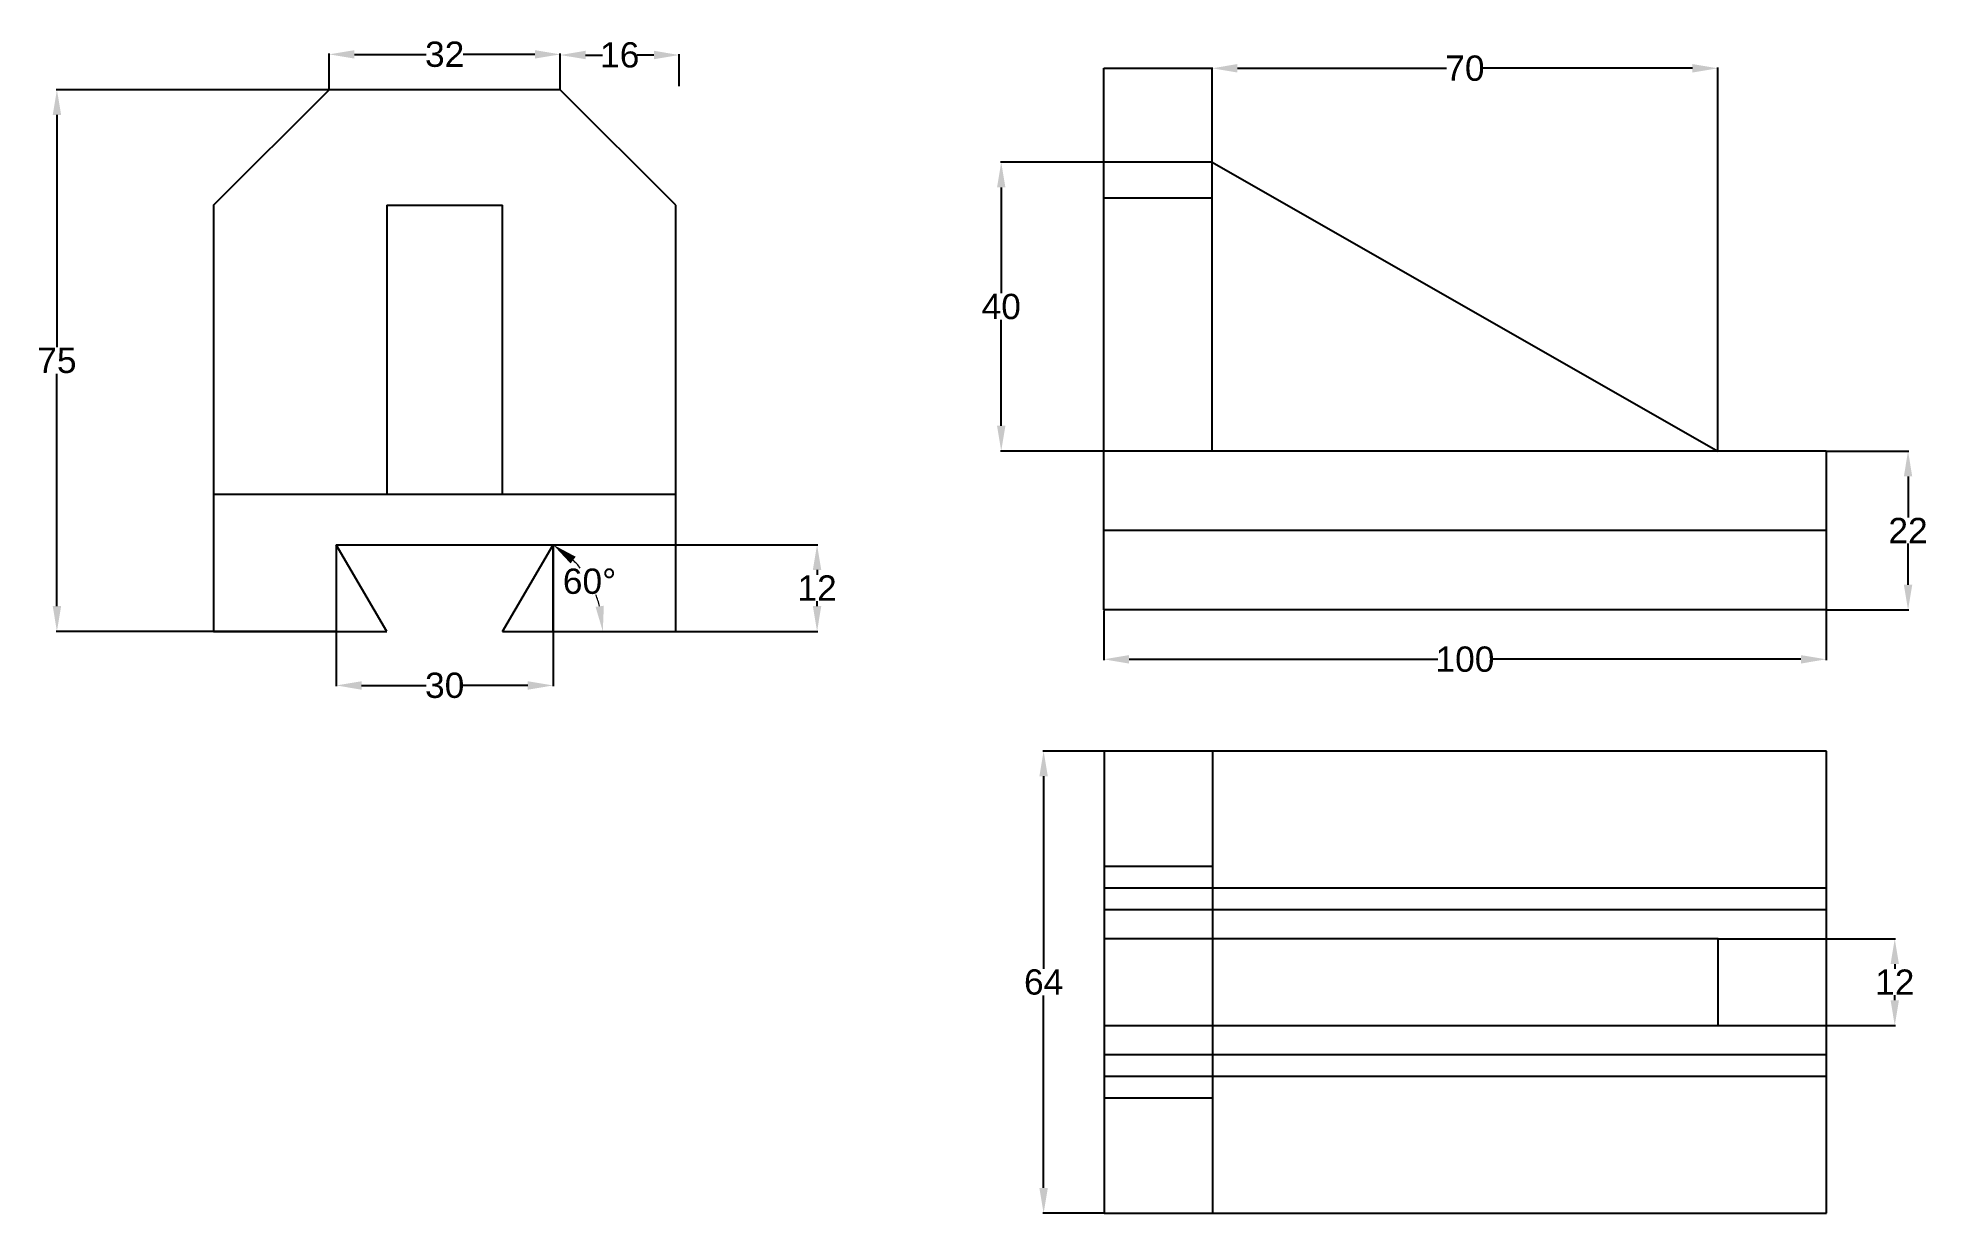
# Model space of a CAD drawing. Header units: inches. Extents: x 26 to 288, y 95 to 258.
import ezdxf

# ---------------------------------------------------------------- set-up
doc = ezdxf.new("R2010")
doc.units = ezdxf.units.IN
doc.header["$MEASUREMENT"] = 0
doc.linetypes.add('CENTER', pattern=[2, 1.25, -0.25, 0.25, -0.25])
doc.layers.get('Defpoints').update_dxf_attribs({"linetype": 'CENTER'})
doc.layers.add('AM_5', color=3, linetype='CENTER', lineweight=15)
doc.layers.add('Layer1', color=7, linetype='CENTER')
doc.styles.get("Standard").update_dxf_attribs({"font": 'arial.ttf'})
doc.dimstyles.new('AM_ANSI', dxfattribs={"dimtxt": 3.5, "dimasz": 3.5, "dimexe": 0.1, "dimexo": 0.05, "dimgap": 0.06, "dimtad": 0, "dimtih": 1, "dimtoh": 1, "dimdec": 0, "dimzin": 7, "dimdsep": 46, "dimtxsty": 'Standard', "dimcen": 0, "dimclrd": 256, "dimclre": 256, "dimclrt": 2, "dimadec": 0, "dimazin": 2, "dimtp": 0.1, "dimtm": 0.1, "dimtfac": 0.71, "dimtdec": 0, "dimtofl": 0, "dimtmove": 0, "dimatfit": 3, "dimfxl": 1, "dimtolj": 1, "dimtzin": 7, "dimlwd": -1, "dimlwe": -1, "dimarcsym": 1})
doc.dimstyles.new('AM_ANSI$2', dxfattribs={"dimtxt": 3.5, "dimasz": 3.5, "dimexe": 0.1, "dimexo": 0.05, "dimgap": 0.06, "dimtad": 0, "dimtih": 1, "dimtoh": 1, "dimdec": 0, "dimzin": 7, "dimdsep": 46, "dimtxsty": 'Standard', "dimcen": 0, "dimclrd": 256, "dimclre": 256, "dimclrt": 2, "dimadec": 0, "dimazin": 2, "dimtp": 0.1, "dimtm": 0.1, "dimtfac": 0.71, "dimtdec": 0, "dimtofl": 0, "dimtmove": 0, "dimatfit": 3, "dimfxl": 1, "dimtolj": 1, "dimtzin": 7, "dimlwd": -1, "dimlwe": -1, "dimarcsym": 1})

# ---------------------------------------------------------------- blocks, each defined once
blk = doc.blocks.new('*D5')
at = {"linetype": 'ByBlock', "transparency": 16777216}
for p, q in [((67.41, 187.59), (67.41, 168.05)), ((97.41, 187.59), (97.41, 168.05)), ((70.91, 168.15), (79.85, 168.15)), ((93.91, 168.15), (84.97, 168.15))]:
    blk.add_line(p, q, dxfattribs=at)
at = {"transparency": 16777216}
for points in [[(70.91, 168.73), (70.91, 167.56), (67.41, 168.15)], [(93.91, 168.73), (93.91, 167.56), (97.41, 168.15)]]:
    blk.add_solid(points, dxfattribs=at)
at = {"layer": 'Defpoints', "color": 0, "transparency": 16777216}
for p in [(67.41, 187.64), (97.41, 187.64), (97.41, 168.15)]:
    blk.add_point(p, dxfattribs=at)
at = {"color": 2, "transparency": 16777216, "insert": (82.41, 168.15), "char_height": 3.5, "attachment_point": 5}
blk.add_mtext('\\A1;30', dxfattribs=at)
blk = doc.blocks.new('*D6')
at = {"linetype": 'ByBlock', "transparency": 16777216}
for p, q in [((66.41, 250.69), (66.41, 255.63)), ((69.91, 255.53), (79.86, 255.53)), ((94.91, 255.53), (84.96, 255.53)), ((98.41, 250.69), (98.41, 255.63))]:
    blk.add_line(p, q, dxfattribs=at)
at = {"transparency": 16777216}
for points in [[(69.91, 256.11), (69.91, 254.95), (66.41, 255.53)], [(94.91, 256.11), (94.91, 254.95), (98.41, 255.53)]]:
    blk.add_solid(points, dxfattribs=at)
at = {"layer": 'Defpoints', "color": 0, "transparency": 16777216}
for p in [(98.41, 255.53), (66.41, 250.64), (98.41, 250.64)]:
    blk.add_point(p, dxfattribs=at)
at = {"color": 2, "transparency": 16777216, "insert": (82.41, 255.53), "char_height": 3.5, "attachment_point": 5}
blk.add_mtext('\\A1;32', dxfattribs=at)
blk = doc.blocks.new('*D7')
at = {"layer": 'Defpoints', "color": 0, "transparency": 16777216}
for p in [(258.71, 133.07), (258.71, 121.07), (283.14, 121.07)]:
    blk.add_point(p, dxfattribs=at)
at = {"layer": 'Layer1', "linetype": 'ByBlock', "transparency": 16777216}
for p, q in [((258.76, 133.07), (283.24, 133.07)), ((283.14, 129.57), (283.14, 128.89)), ((283.14, 124.57), (283.14, 125.26)), ((258.76, 121.07), (283.24, 121.07))]:
    blk.add_line(p, q, dxfattribs=at)
at = {"layer": 'Layer1', "transparency": 16777216}
for points in [[(282.56, 129.57), (283.72, 129.57), (283.14, 133.07)], [(282.56, 124.57), (283.72, 124.57), (283.14, 121.07)]]:
    blk.add_solid(points, dxfattribs=at)
at = {"layer": 'Layer1', "color": 2, "transparency": 16777216, "insert": (283.14, 127.07), "char_height": 3.5, "attachment_point": 5}
blk.add_mtext('\\A1;12', dxfattribs=at)
blk = doc.blocks.new('*D8')
at = {"layer": 'Defpoints', "color": 0, "transparency": 16777216}
for p in [(173.71, 159.07), (165.32, 95.07), (173.71, 95.07)]:
    blk.add_point(p, dxfattribs=at)
at = {"layer": 'Layer1', "linetype": 'ByBlock', "transparency": 16777216}
for p, q in [((173.66, 159.07), (165.22, 159.07)), ((165.32, 155.57), (165.32, 128.92)), ((165.32, 98.57), (165.32, 125.23)), ((173.66, 95.07), (165.22, 95.07))]:
    blk.add_line(p, q, dxfattribs=at)
at = {"layer": 'Layer1', "transparency": 16777216}
for points in [[(164.73, 155.57), (165.9, 155.57), (165.32, 159.07)], [(164.73, 98.57), (165.9, 98.57), (165.32, 95.07)]]:
    blk.add_solid(points, dxfattribs=at)
at = {"layer": 'Layer1', "color": 2, "transparency": 16777216, "insert": (165.32, 127.07), "char_height": 3.5, "attachment_point": 5}
blk.add_mtext('\\A1;64', dxfattribs=at)
blk = doc.blocks.new('*D9')
at = {"layer": 'Defpoints', "color": 0, "transparency": 16777216}
for p in [(188.64, 253.6), (258.64, 253.6), (258.64, 253.6)]:
    blk.add_point(p, dxfattribs=at)
at = {"layer": 'Layer1', "linetype": 'ByBlock', "transparency": 16777216}
for p, q in [((188.64, 253.65), (188.64, 253.7)), ((258.64, 253.65), (258.64, 253.7)), ((192.14, 253.6), (221.09, 253.6)), ((255.14, 253.6), (226.18, 253.6))]:
    blk.add_line(p, q, dxfattribs=at)
at = {"layer": 'Layer1', "transparency": 16777216}
for points in [[(192.14, 254.19), (192.14, 253.02), (188.64, 253.6)], [(255.14, 254.19), (255.14, 253.02), (258.64, 253.6)]]:
    blk.add_solid(points, dxfattribs=at)
at = {"layer": 'Layer1', "color": 2, "transparency": 16777216, "insert": (223.64, 253.6), "char_height": 3.5, "attachment_point": 5}
blk.add_mtext('\\A1;70', dxfattribs=at)
blk = doc.blocks.new('*D10')
at = {"layer": 'Defpoints', "color": 0, "transparency": 16777216}
for p in [(173.64, 240.6), (159.45, 200.6), (173.64, 200.6)]:
    blk.add_point(p, dxfattribs=at)
at = {"layer": 'Layer1', "linetype": 'ByBlock', "transparency": 16777216}
for p, q in [((173.59, 240.6), (159.35, 240.6)), ((159.45, 237.1), (159.45, 222.45)), ((159.45, 204.1), (159.45, 218.76)), ((173.59, 200.6), (159.35, 200.6))]:
    blk.add_line(p, q, dxfattribs=at)
at = {"layer": 'Layer1', "transparency": 16777216}
for points in [[(158.87, 237.1), (160.03, 237.1), (159.45, 240.6)], [(158.87, 204.1), (160.03, 204.1), (159.45, 200.6)]]:
    blk.add_solid(points, dxfattribs=at)
at = {"layer": 'Layer1', "color": 2, "transparency": 16777216, "insert": (159.45, 220.6), "char_height": 3.5, "attachment_point": 5}
blk.add_mtext('\\A1;40', dxfattribs=at)
blk = doc.blocks.new('*D11')
at = {"layer": 'Defpoints', "color": 0, "transparency": 16777216}
for p in [(273.64, 200.6), (273.64, 178.6), (284.98, 178.6)]:
    blk.add_point(p, dxfattribs=at)
at = {"layer": 'Layer1', "linetype": 'ByBlock', "transparency": 16777216}
for p, q in [((273.69, 200.6), (285.08, 200.6)), ((284.98, 197.1), (284.98, 191.42)), ((284.98, 182.1), (284.98, 187.79)), ((273.69, 178.6), (285.08, 178.6))]:
    blk.add_line(p, q, dxfattribs=at)
at = {"layer": 'Layer1', "transparency": 16777216}
for points in [[(284.4, 197.1), (285.56, 197.1), (284.98, 200.6)], [(284.4, 182.1), (285.56, 182.1), (284.98, 178.6)]]:
    blk.add_solid(points, dxfattribs=at)
at = {"layer": 'Layer1', "color": 2, "transparency": 16777216, "insert": (284.98, 189.6), "char_height": 3.5, "attachment_point": 5}
blk.add_mtext('\\A1;22', dxfattribs=at)
blk = doc.blocks.new('*D12')
at = {"layer": 'Defpoints', "color": 0, "transparency": 16777216}
for p in [(66.41, 250.64), (28.73, 175.64), (67.41, 175.64)]:
    blk.add_point(p, dxfattribs=at)
at = {"layer": 'Layer1', "linetype": 'ByBlock', "transparency": 16777216}
for p, q in [((66.36, 250.64), (28.63, 250.64)), ((28.73, 247.14), (28.73, 214.98)), ((28.73, 179.14), (28.73, 211.3)), ((67.36, 175.64), (28.63, 175.64))]:
    blk.add_line(p, q, dxfattribs=at)
at = {"layer": 'Layer1', "transparency": 16777216}
for points in [[(28.15, 247.14), (29.32, 247.14), (28.73, 250.64)], [(28.15, 179.14), (29.32, 179.14), (28.73, 175.64)]]:
    blk.add_solid(points, dxfattribs=at)
at = {"layer": 'Layer1', "color": 2, "transparency": 16777216, "insert": (28.73, 213.14), "char_height": 3.5, "attachment_point": 5}
blk.add_mtext('\\A1;75', dxfattribs=at)
blk = doc.blocks.new('*D13')
at = {"layer": 'Defpoints', "color": 0, "transparency": 16777216}
for p in [(98.41, 255.44), (98.41, 250.64), (114.87, 251.06)]:
    blk.add_point(p, dxfattribs=at)
at = {"layer": 'Layer1', "linetype": 'ByBlock', "transparency": 16777216}
for p, q in [((98.41, 250.69), (98.41, 255.54)), ((101.91, 255.44), (104.24, 255.44)), ((111.37, 255.44), (109.04, 255.44)), ((114.87, 251.11), (114.87, 255.54))]:
    blk.add_line(p, q, dxfattribs=at)
at = {"layer": 'Layer1', "transparency": 16777216}
for points in [[(101.91, 256.03), (101.91, 254.86), (98.41, 255.44)], [(111.37, 256.03), (111.37, 254.86), (114.87, 255.44)]]:
    blk.add_solid(points, dxfattribs=at)
at = {"layer": 'Layer1', "color": 2, "transparency": 16777216, "insert": (106.64, 255.44), "char_height": 3.5, "attachment_point": 5}
blk.add_mtext('\\A1;16', dxfattribs=at)
blk = doc.blocks.new('*D14')
at = {"layer": 'Defpoints', "color": 0, "transparency": 16777216}
for p in [(97.41, 187.64), (97.41, 175.64), (133.96, 175.64)]:
    blk.add_point(p, dxfattribs=at)
at = {"layer": 'Layer1', "linetype": 'ByBlock', "transparency": 16777216}
for p, q in [((97.46, 187.64), (134.06, 187.64)), ((133.96, 184.14), (133.96, 183.45)), ((133.96, 179.14), (133.96, 179.82)), ((97.46, 175.64), (134.06, 175.64))]:
    blk.add_line(p, q, dxfattribs=at)
at = {"layer": 'Layer1', "transparency": 16777216}
for points in [[(133.37, 184.14), (134.54, 184.14), (133.96, 187.64)], [(133.37, 179.14), (134.54, 179.14), (133.96, 175.64)]]:
    blk.add_solid(points, dxfattribs=at)
at = {"layer": 'Layer1', "color": 2, "transparency": 16777216, "insert": (133.96, 181.64), "char_height": 3.5, "attachment_point": 5}
blk.add_mtext('\\A1;12', dxfattribs=at)
blk = doc.blocks.new('*D15')
at = {"layer": 'AM_5', "linetype": 'ByBlock', "transparency": 16777216}
for start, end in [(39.1248, 45.2703), (14.4733, 21.4144)]:
    blk.add_arc((90.41, 175.64), 13.89, start, end, dxfattribs=at)
at = {"layer": 'AM_5', "transparency": 16777216}
for points in [[(99.83, 185.04), (100.54, 185.97), (97.41, 187.64)], [(104.44, 179.18), (103.29, 179.04), (104.3, 175.64)]]:
    blk.add_solid(points, dxfattribs=at)
at = {"layer": 'Defpoints', "color": 0, "transparency": 16777216}
for p in [(97.41, 187.64), (103.47, 180.37), (90.41, 175.64), (90.41, 175.64), (114.41, 175.64)]:
    blk.add_point(p, dxfattribs=at)
at = {"layer": 'AM_5', "color": 2, "transparency": 16777216, "insert": (102.46, 182.56), "char_height": 3.5, "attachment_point": 5}
blk.add_mtext('\\A1;60°', dxfattribs=at)
blk = doc.blocks.new('*D16')
at = {"layer": 'Defpoints', "color": 0, "transparency": 16777216}
for p in [(173.64, 178.6), (273.64, 178.6), (273.64, 171.77)]:
    blk.add_point(p, dxfattribs=at)
at = {"layer": 'Layer1', "linetype": 'ByBlock', "transparency": 16777216}
for p, q in [((173.64, 178.55), (173.64, 171.67)), ((273.64, 178.55), (273.64, 171.67)), ((177.14, 171.77), (219.88, 171.77)), ((270.14, 171.77), (227.39, 171.77))]:
    blk.add_line(p, q, dxfattribs=at)
at = {"layer": 'Layer1', "transparency": 16777216}
for points in [[(177.14, 172.35), (177.14, 171.18), (173.64, 171.77)], [(270.14, 172.35), (270.14, 171.18), (273.64, 171.77)]]:
    blk.add_solid(points, dxfattribs=at)
at = {"layer": 'Layer1', "color": 2, "transparency": 16777216, "insert": (223.64, 171.77), "char_height": 3.5, "attachment_point": 5}
blk.add_mtext('\\A1;100', dxfattribs=at)

msp = doc.modelspace()

# ---------------------------------------------------------------- linework, layer by layer
for p, q in [((173.64, 253.6), (188.64, 253.6)), ((173.64, 178.6), (173.64, 253.6)), ((188.64, 200.6), (188.64, 253.6)), ((258.64, 200.6), (258.64, 253.6)), ((50.41, 234.64), (66.41, 250.64)), ((98.41, 250.64), (66.41, 250.64)), ((114.41, 234.64), (98.41, 250.64)), ((188.64, 240.6), (173.64, 240.6)), ((188.64, 240.6), (258.64, 200.6)), ((188.64, 235.6), (173.64, 235.6)), ((50.41, 234.64), (50.41, 175.64)), ((74.41, 234.64), (74.41, 194.64)), ((74.41, 234.64), (90.41, 234.64)), ((90.41, 194.64), (90.41, 234.64)), ((114.41, 175.64), (114.41, 234.64)), ((273.64, 200.6), (173.64, 200.6)), ((273.64, 200.6), (273.64, 178.6)), ((50.41, 194.64), (114.41, 194.64)), ((273.64, 189.6), (173.64, 189.6)), ((67.41, 187.64), (97.41, 187.64)), ((74.41, 175.64), (67.41, 187.64)), ((67.41, 187.64), (67.41, 175.64)), ((90.41, 175.64), (97.41, 187.64)), ((97.41, 175.64), (97.41, 187.64)), ((273.64, 178.6), (173.64, 178.6)), ((50.41, 175.64), (74.41, 175.64)), ((90.41, 175.64), (114.41, 175.64)), ((173.71, 159.07), (173.71, 95.07)), ((273.71, 159.07), (173.71, 159.07)), ((188.71, 159.07), (188.71, 95.07)), ((273.71, 95.07), (273.71, 159.07)), ((188.71, 143.07), (173.71, 143.07)), ((273.71, 140.07), (173.71, 140.07)), ((273.71, 137.07), (173.71, 137.07)), ((258.71, 133.07), (173.71, 133.07)), ((258.71, 121.07), (258.71, 133.07)), ((173.71, 121.07), (258.71, 121.07)), ((173.71, 117.07), (273.71, 117.07)), ((173.71, 114.07), (273.71, 114.07)), ((173.71, 111.07), (188.71, 111.07)), ((173.71, 95.07), (273.71, 95.07))]:
    msp.add_line(p, q)

# ---------------------------------------------------------------- dimensions: what is measured, and where the dimension line sits
for base, p1, p2, picture, middle in [((98.41, 255.53), (66.41, 250.64), (98.41, 250.64), '*D6', (82.41, 255.53)), ((97.41, 168.15), (67.41, 187.64), (97.41, 187.64), '*D5', (82.41, 168.15))]:
    dim = msp.add_linear_dim(base=base, p1=p1, p2=p2, dimstyle='AM_ANSI')
    dim.commit()
    dim.dimension.update_dxf_attribs({"geometry": picture, "text_midpoint": middle})
at = {"layer": 'AM_5'}
dim = msp.add_angular_dim_2l(base=(103.47, 180.37), line1=((90.41, 175.64), (97.41, 187.64)), line2=((90.41, 175.64), (114.41, 175.64)), dimstyle='AM_ANSI$2', override={"dimpost": ''}, dxfattribs=at)
dim.commit()
dim.dimension.update_dxf_attribs({"geometry": '*D15', "text_midpoint": (102.46, 182.56)})
at = {"layer": 'Layer1'}
for base, p1, p2, picture, middle in [((98.41, 255.44), (114.87, 251.06), (98.41, 250.64), '*D13', (106.64, 255.44)), ((258.64, 253.6), (188.64, 253.6), (258.64, 253.6), '*D9', (223.64, 253.6)), ((273.64, 171.77), (173.64, 178.6), (273.64, 178.6), '*D16', (223.64, 171.77))]:
    dim = msp.add_linear_dim(base=base, p1=p1, p2=p2, dimstyle='AM_ANSI', dxfattribs=at)
    dim.commit()
    dim.dimension.update_dxf_attribs({"geometry": picture, "text_midpoint": middle})
for base, p1, p2, picture, middle in [((28.73, 175.64), (66.41, 250.64), (67.41, 175.64), '*D12', (28.73, 213.14)), ((159.45, 200.6), (173.64, 240.6), (173.64, 200.6), '*D10', (159.45, 220.6)), ((284.98, 178.6), (273.64, 200.6), (273.64, 178.6), '*D11', (284.98, 189.6)), ((133.96, 175.64), (97.41, 187.64), (97.41, 175.64), '*D14', (133.96, 181.64)), ((165.32, 95.07), (173.71, 159.07), (173.71, 95.07), '*D8', (165.32, 127.07)), ((283.14, 121.07), (258.71, 133.07), (258.71, 121.07), '*D7', (283.14, 127.07))]:
    dim = msp.add_linear_dim(base=base, p1=p1, p2=p2, angle=90, dimstyle='AM_ANSI', dxfattribs=at)
    dim.commit()
    dim.dimension.update_dxf_attribs({"geometry": picture, "text_midpoint": middle})

doc.saveas('drawing.dxf')
